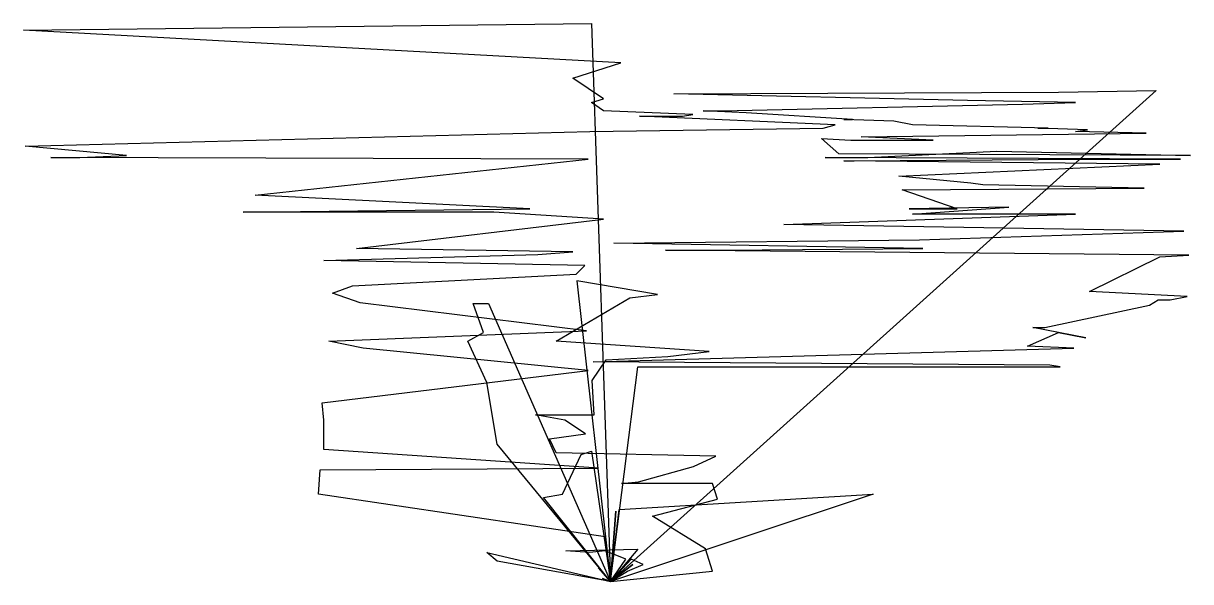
# Model space of a CAD drawing. Header units: metres. Extents: x -342 to 338, y 0 to 325.
import ezdxf

# ---------------------------------------------------------------- set-up
doc = ezdxf.new("R2010")
doc.units = ezdxf.units.M
doc.layers.add('LAZER', color=1, linetype='Continuous')

msp = doc.modelspace()

# ---------------------------------------------------------------- linework, layer by layer
at = {"layer": 'LAZER'}
for points in [[(0, 0), (-3, 26), (-170, 51), (-169, 65), (-7, 66), (-167, 77), (-167, 94), (-168, 104), (-13, 123), (-144, 136), (-164, 140), (-14, 146), (-145.75, 162.25), (-162, 168), (-150.312, 172.125), (-20, 179), (-15, 184), (-167, 187), (-42.223, 190.461), (-22, 192), (-148, 194), (-4, 211), (-68, 215), (-214, 215), (-47, 217), (-206.938, 225), (-13, 246), (-326, 247), (-309, 247), (-282, 248), (-340.879, 253.516), (-12, 262), (124, 264), (131, 266), (17, 271), (42, 271), (48, 272), (-4, 274), (-11, 279), (-4, 281), (-22, 293), (6, 302), (-342, 321), (-11, 325)], [(0, 0), (16, 125), (262, 125), (256, 126), (-10, 128), (270, 136), (243, 137), (261, 145), (277, 142), (246, 148), (253, 148), (314, 161), (319, 164), (326, 164), (336, 166), (279, 169), (320, 189), (337, 190), (32, 193), (65, 193), (182, 194), (2, 197), (180, 199), (334, 204), (101, 208), (271, 214), (176, 214), (232, 218), (174, 217), (202, 217), (170, 228), (311, 229), (217, 231), (210, 232), (168, 236), (320, 243), (136, 245), (142, 245), (276, 246), (332, 246), (125, 247), (150, 247), (225.062, 250.688), (338, 248), (133, 249), (123, 258), (140, 257), (188, 257), (146, 259), (312, 261), (271, 262), (278, 263), (249, 264), (255, 264), (176, 266), (165, 268), (136, 269), (141, 269), (79, 273), (54, 274), (65, 274), (240, 278), (271, 279), (208, 280), (37, 284), (261, 285), (318, 286)], [(0, 0), (59.438, 6.062), (55.438, 19.062), (24.438, 38.062), (62.438, 48.062), (59.438, 57.062), (6.438, 57.062), (16.438, 58.062), (48.438, 67.062), (61.438, 73.062), (-31.562, 75.062), (-35.562, 83.062), (-14.562, 86.062), (-26.562, 94.062), (-43.562, 97.062), (-9.562, 97.062), (-10.562, 117.062), (-2.562, 129.062), (33.438, 131.062), (57.438, 134.062), (-31.562, 140.062), (11.25, 165.312), (27.438, 167.062), (-19.562, 175.062)], [(0, 0), (-66, 80), (-72, 116), (-83, 140), (-74, 145), (-80, 162), (-71, 162)], [(0, 0), (-39, 49), (-28, 51), (-17, 74), (-11, 76)], [(0, 0), (5, 42), (153, 51)], [(0, 0), (3.062, 41.062)], [(0, 0), (-66, 12), (-72, 17)], [(0, 0), (9, 13), (-3, 18), (-12, 17), (-26, 18), (16, 19)], [(0, 0), (-7, 8)], [(0, 0), (10, 6), (19, 10), (12, 13)], [(0, 0), (13, 10)], [(0, 0), (-4.562, 1.812)]]:
    msp.add_lwpolyline(points, close=True, dxfattribs=at)

doc.saveas('drawing.dxf')
